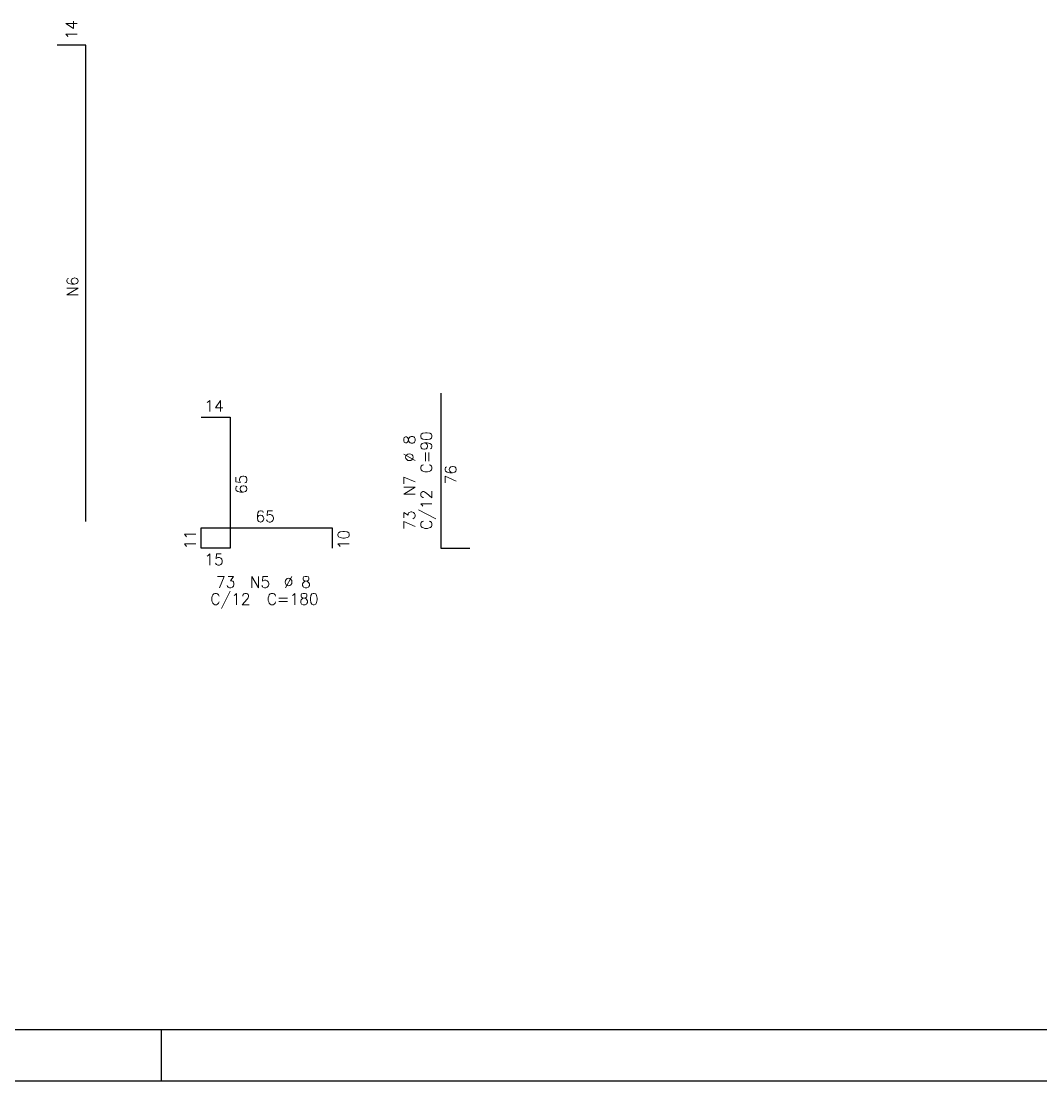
# Model space of a CAD drawing. Extents: x 0 to 84.1, y 0 to 59.4.
# Drawn here: x 44.37 to 64.23, y 0 to 20.65 of the extents above; entities that cross this region are included whole.
import ezdxf

# ---------------------------------------------------------------- set-up
doc = ezdxf.new("R2010")
doc.units = 0
for name, color, linetype in [('2', 2, 'CONTINUOUS'), ('25', 1, 'CONTINUOUS'), ('26', 3, 'CONTINUOUS'), ('3', 3, 'CONTINUOUS'), ('64', 7, 'CONTINUOUS')]:
    doc.layers.add(name, color=color, linetype=linetype)
doc.styles.get("Standard").update_dxf_attribs({"font": 'ROMANS.SHX'})

msp = doc.modelspace()

# ---------------------------------------------------------------- linework, layer by layer
at = {"layer": '2', "linetype": 'CONTINUOUS'}
for p, q in [((47.1, 0.000008), (47.1, 1)), ((0, 0), (84.1, 0))]:
    msp.add_line(p, q, dxfattribs=at)
at = {"layer": '3', "linetype": 'CONTINUOUS'}
msp.add_line((2.499999, 1), (83.1, 1), dxfattribs=at)
at = {"layer": '64', "linetype": 'CONTINUOUS'}
for p, q in [((45.629246, 20.182921), (45.069246, 20.182921)), ((45.629246, 10.902921), (45.629246, 20.182921)), ((52.548607, 13.39962), (52.548607, 10.37962)), ((47.878766, 12.93162), (48.438766, 12.93162)), ((48.438766, 12.93162), (48.438766, 10.37962)), ((47.878766, 10.37962), (47.878766, 10.77962)), ((47.878766, 10.77962), (50.430766, 10.77962)), ((50.430766, 10.77962), (50.430766, 10.37962)), ((48.438766, 10.37962), (47.878766, 10.37962)), ((52.548607, 10.37962), (53.108607, 10.37962))]:
    msp.add_line(p, q, dxfattribs=at)

# ---------------------------------------------------------------- texts
at = {"layer": '25', "linetype": 'CONTINUOUS'}
msp.add_text('N6', height=0.22, rotation=90, dxfattribs=at).set_placement((45.478658, 15.281183))
at = {"layer": '26', "linetype": 'CONTINUOUS'}
for s, p in [('14', (45.459246, 20.292921)), ('C=90', (52.372525, 11.838358)), ('%%c 8', (52.042525, 12.058358)), ('65', (48.768766, 11.43562)), ('76', (52.846588, 11.623731)), ('N7', (52.042525, 11.398358)), ('C/12', (52.372525, 10.738358)), ('73', (52.042525, 10.738358)), ('11', (47.768766, 10.35962)), ('10', (50.760766, 10.35962))]:
    msp.add_text(s, height=0.22, rotation=90, dxfattribs=at).set_placement(p)
for s, p in [('14', (47.938766, 13.04162)), ('65', (48.934766, 10.88962)), ('15', (47.938766, 10.04962)), ('73', (48.164766, 9.60962)), ('N5', (48.824766, 9.60962)), ('%%c 8', (49.484766, 9.60962)), ('C/12', (48.054766, 9.27962)), ('C=180', (49.154766, 9.27962))]:
    msp.add_text(s, height=0.22, dxfattribs=at).set_placement(p)

doc.saveas('drawing.dxf')
